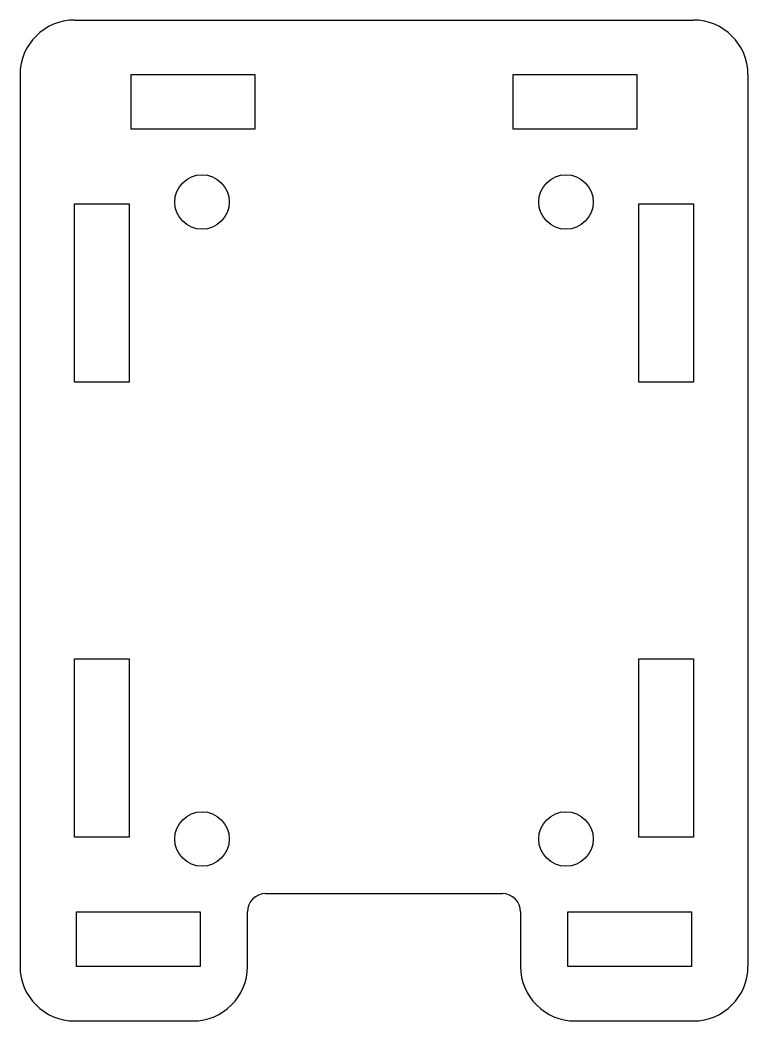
# Model space of a CAD drawing. Extents: x 0 to 40, y 0 to 55.
import ezdxf

# ---------------------------------------------------------------- set-up
doc = ezdxf.new("R2010")
doc.units = 0
doc.layers.get('0').update_dxf_attribs({"linetype": 'continuous'})

# ---------------------------------------------------------------- blocks, each defined once
blk = doc.blocks.new('FILLET003')
at = {"color": 0}
for p, q in [((3, 55), (37, 55)), ((0, 52), (0, 3)), ((6.1, 52), (12.9, 52)), ((6.1, 49), (6.1, 52)), ((12.9, 52), (12.9, 49)), ((27.1, 52), (33.9, 52)), ((27.1, 49), (27.1, 52)), ((33.9, 52), (33.9, 49)), ((40, 52), (40, 3)), ((12.9, 49), (6.1, 49)), ((33.9, 49), (27.1, 49)), ((3, 44.9), (6, 44.9)), ((3, 35.1), (3, 44.9)), ((6, 44.9), (6, 35.1)), ((34, 44.9), (37, 44.9)), ((34, 35.1), (34, 44.9)), ((37, 44.9), (37, 35.1)), ((6, 35.1), (3, 35.1)), ((37, 35.1), (34, 35.1)), ((3, 19.9), (6, 19.9)), ((3, 10.1), (3, 19.9)), ((6, 19.9), (6, 10.1)), ((34, 19.9), (37, 19.9)), ((34, 10.1), (34, 19.9)), ((37, 19.9), (37, 10.1)), ((6, 10.1), (3, 10.1)), ((37, 10.1), (34, 10.1)), ((13.5, 7), (26.5, 7)), ((3.1, 6), (9.9, 6)), ((3.1, 3), (3.1, 6)), ((9.9, 6), (9.9, 3)), ((12.5, 3), (12.5, 6)), ((27.5, 6), (27.5, 3)), ((30.1, 6), (36.9, 6)), ((30.1, 3), (30.1, 6)), ((36.9, 6), (36.9, 3)), ((9.9, 3), (3.1, 3)), ((36.9, 3), (30.1, 3)), ((3, 0), (9.5, 0)), ((30.5, 0), (37, 0))]:
    blk.add_line(p, q, dxfattribs=at)
for centre in [(10, 45), (30, 45), (10, 10), (30, 10)]:
    blk.add_circle(centre, 1.5, dxfattribs=at)
for centre, radius, start, end in [((3, 52), 3, 90, -180), ((37, 52), 3, 0, 90), ((13.5, 6), 1, 90, -180), ((26.5, 6), 1, 0, 90), ((3, 3), 3, 180, -90), ((9.5, 3), 3, -90, 0), ((30.5, 3), 3, -180, -90), ((37, 3), 3, -90, 0)]:
    blk.add_arc(centre, radius, start, end, dxfattribs=at)

msp = doc.modelspace()

# ---------------------------------------------------------------- block references
at = {"color": 0}
msp.add_blockref('FILLET003', (0, 0), dxfattribs=at)

doc.saveas('drawing.dxf')
